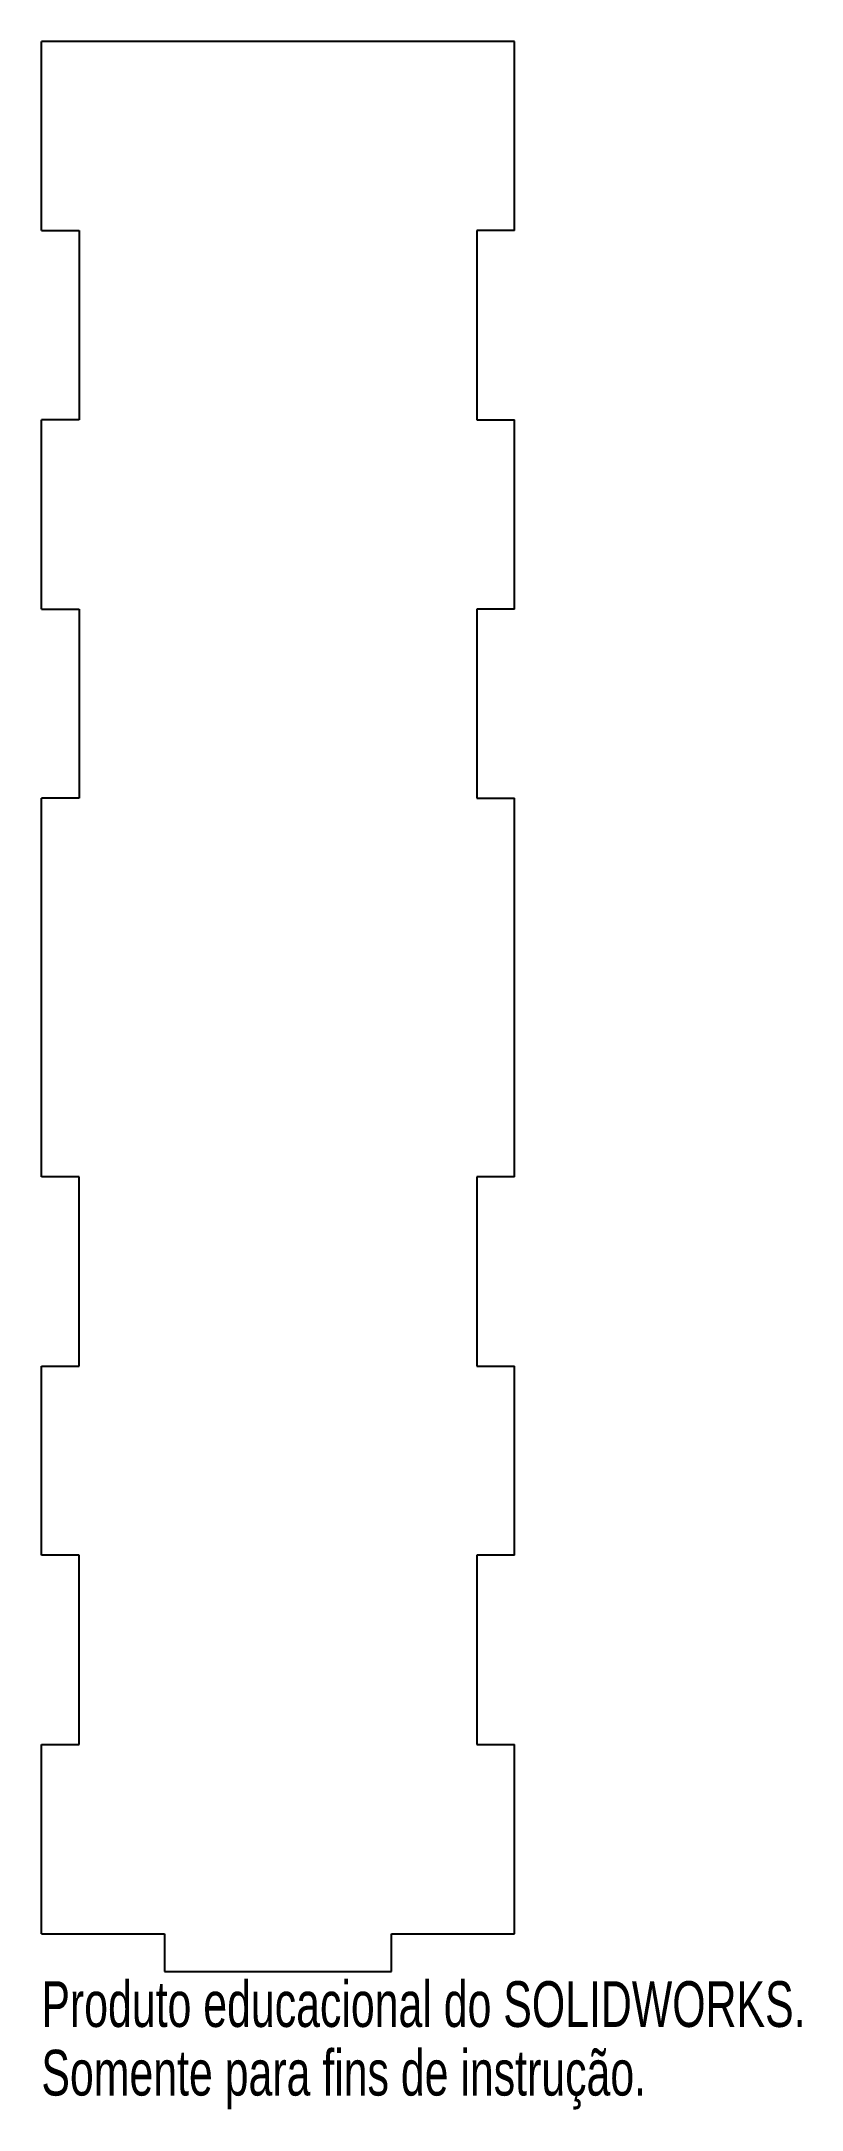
# Model space of a CAD drawing. Header units: millimetres. Extents: x 0 to 80, y -119 to 100.
import ezdxf

# ---------------------------------------------------------------- set-up
doc = ezdxf.new("R2010")
doc.units = ezdxf.units.MM
doc.styles.add('SLDTEXTSTYLE0', font='TXT', dxfattribs={"width": 0.7})

msp = doc.modelspace()

# ---------------------------------------------------------------- linework, layer by layer
at = {"color": 7, "linetype": 'Continuous', "lineweight": 25}
for p, q in [((0, 80), (0, 100)), ((50, 100), (0, 100)), ((50, 80), (50, 100)), ((0, 80), (4, 80)), ((4, 80), (4, 60)), ((50, 80), (46, 80)), ((46, 80), (46, 60)), ((0, 40), (0, 60)), ((4, 60), (0, 60)), ((46, 60), (50, 60)), ((50, 40), (50, 60)), ((0, 40), (4, 40)), ((4, 40), (4, 20)), ((50, 40), (46, 40)), ((46, 40), (46, 20)), ((0, -20), (0, 20)), ((4, 20), (0, 20)), ((46, 20), (50, 20)), ((50, -20), (50, 20)), ((4, -20), (0, -20)), ((4, -40), (4, -20)), ((50, -20), (46, -20)), ((46, -20), (46, -40)), ((0, -60), (0, -40)), ((0, -40), (4, -40)), ((46, -40), (50, -40)), ((50, -60), (50, -40)), ((4, -60), (0, -60)), ((4, -80), (4, -60)), ((50, -60), (46, -60)), ((46, -60), (46, -80)), ((0, -100), (0, -80)), ((0, -80), (4, -80)), ((46, -80), (50, -80)), ((50, -100), (50, -80)), ((0, -100), (13, -100)), ((13, -100), (13, -104)), ((37, -100), (50, -100)), ((37, -104), (37, -100)), ((13, -104), (37, -104))]:
    msp.add_line(p, q, dxfattribs=at)

# ---------------------------------------------------------------- texts
at = {"color": 7, "linetype": 'Continuous', "char_height": 4.8336, "attachment_point": 1, "style": 'SLDTEXTSTYLE0'}
for s, insert in [('Produto educacional do SOLIDWORKS.', (0, -105.02)), ('Somente para fins de instrução.', (0, -112.27))]:
    msp.add_mtext(s, dxfattribs=dict(at, insert=insert))

doc.saveas('drawing.dxf')
